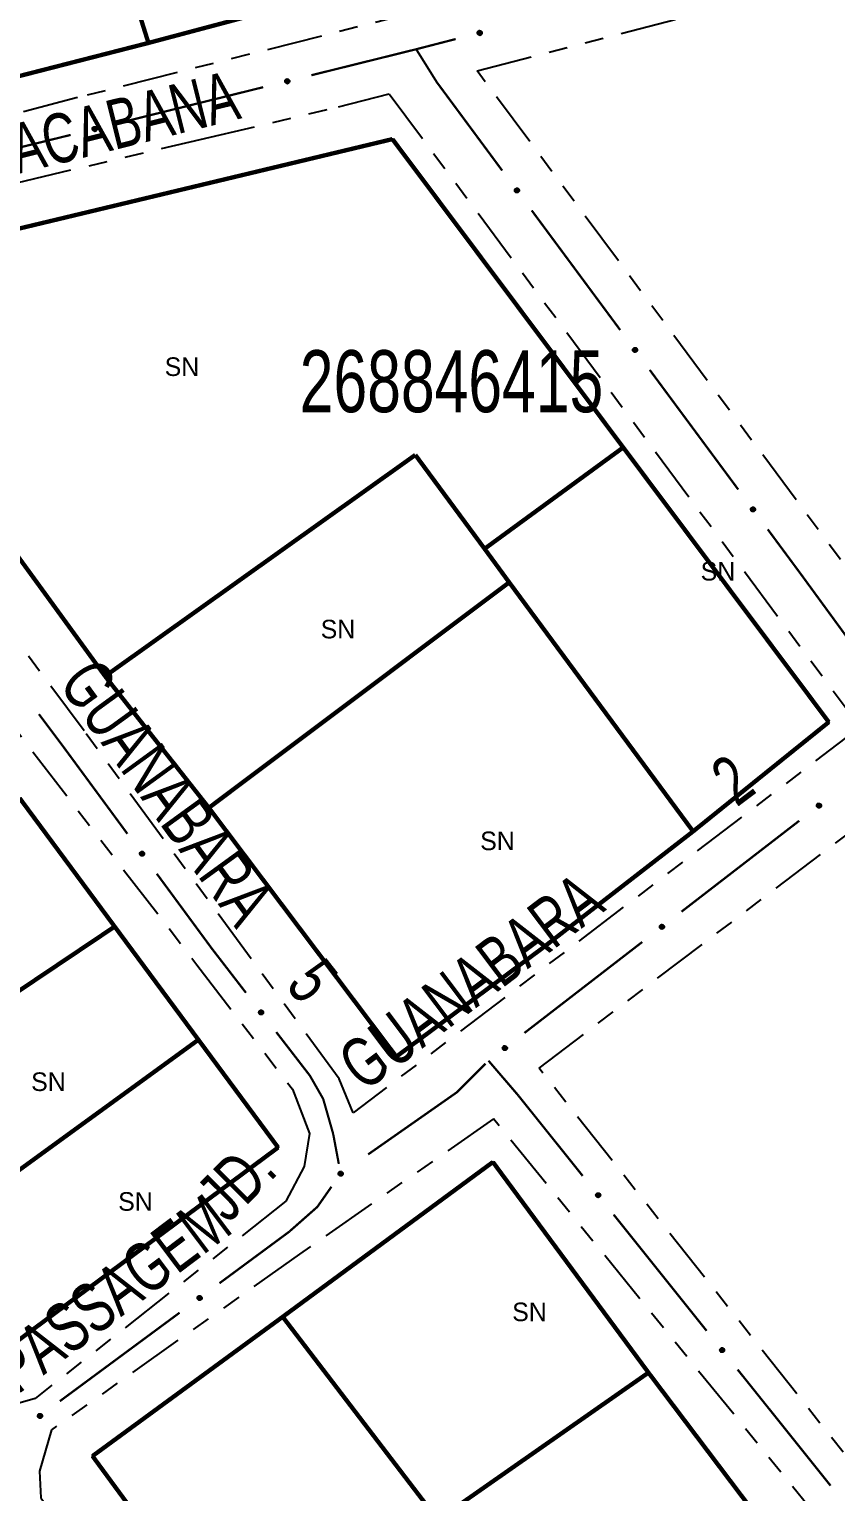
# Model space of a CAD drawing. Extents: x 205807 to 207855, y 4874692 to 4876446.
# Drawn here: x 206438 to 206503, y 4875829.1 to 4875947 of the extents above; entities that cross this region are included whole.
import ezdxf
from ezdxf.enums import TextEntityAlignment as Align

# ---------------------------------------------------------------- set-up
doc = ezdxf.new("R2010")
doc.units = 0
doc.header["$LTSCALE"] = 1.5
doc.header["$MEASUREMENT"] = 0
doc.linetypes.add('TRACO_25', pattern=[8, 3, -1, 1, -1, 1, -1])
for name, color, linetype in [('CD_MALHA_LOTES', 7, 'CONTINUOUS'), ('CD_TXT_QUADRA', 7, 'CONTINUOUS'), ('RU-QUADRA', 210, 'CONTINUOUS'), ('SV-EIXO-RUA-N-PAV', 6, 'CONTINUOUS'), ('SV-RUA-NAO-PAV', 7, 'CONTINUOUS'), ('SV-TXT-RUA-N-PAV', 7, 'CONTINUOUS'), ('Th_NmrPort', 1, 'CONTINUOUS')]:
    doc.layers.add(name, color=color, linetype=linetype)
doc.styles.add('ARIAL', font='ARIAL.SHX')

msp = doc.modelspace()

# ---------------------------------------------------------------- linework, layer by layer
at = {"layer": 'CD_MALHA_LOTES', "linetype": 'Continuous', "const_width": 0.35, "flags": 128}
for points in [[(206447.56866, 4875945.929468), (206439.876672, 4875970.411506)], [(206447.56866, 4875945.929468), (206464.608306, 4875950.465405)], [(206414.704586, 4875937.324973), (206429.381587, 4875941.26416), (206447.56866, 4875945.929468)], [(206420.682844, 4875927.013306), (206467.241476, 4875938.171191)], [(206467.241476, 4875938.171191), (206485.850038, 4875913.302161)], [(206444.072638, 4875894.85382), (206420.682844, 4875927.013306)], [(206474.671982, 4875905.12963), (206485.850038, 4875913.302161)], [(206485.850038, 4875913.302161), (206502.425606, 4875891.150083)], [(206444.072638, 4875894.85382), (206469.088353, 4875912.699488)], [(206469.088353, 4875912.699488), (206474.671982, 4875905.12963)], [(206476.656594, 4875902.419862), (206474.671982, 4875905.12963)], [(206452.437716, 4875884.238613), (206476.656594, 4875902.419862)], [(206491.485327, 4875882.335379), (206476.656594, 4875902.419862)], [(206452.437716, 4875884.238613), (206444.072638, 4875894.85382)], [(206502.425606, 4875891.150083), (206491.485327, 4875882.335379)], [(206437.17885, 4875885.020918), (206444.845181, 4875874.656247)], [(206467.554587, 4875864.169015), (206452.437716, 4875884.238613)], [(206491.485327, 4875882.335379), (206479.214671, 4875872.828535), (206467.554587, 4875864.169015)], [(206421.515037, 4875858.981815), (206444.845181, 4875874.656247)], [(206444.845181, 4875874.656247), (206451.596332, 4875865.528874)], [(206429.050402, 4875849.13139), (206451.596332, 4875865.528874)], [(206451.596332, 4875865.528874), (206458.023043, 4875856.840135)], [(206458.023043, 4875856.840135), (206435.786283, 4875840.326071)], [(206458.39349, 4875843.180775), (206475.342787, 4875855.666059)], [(206475.342787, 4875855.666059), (206487.885004, 4875838.679592)], [(206443.057633, 4875831.950786), (206458.39349, 4875843.180775)], [(206470.899862, 4875826.807617), (206458.39349, 4875843.180775)], [(206470.899862, 4875826.807617), (206487.885004, 4875838.679592)], [(206487.885004, 4875838.679592), (206499.606177, 4875823.16142)], [(206466.71096, 4875799.748271), (206443.057633, 4875831.950786)]]:
    msp.add_lwpolyline(points, dxfattribs=at)
at = {"layer": 'RU-QUADRA', "linetype": 'Continuous', "const_width": 0.18, "flags": 128}
msp.add_lwpolyline([(206314.601509, 4875973.419116), (206346.765748, 4875945.385258), (206368.830745, 4875925.594235), (206385.822457, 4875929.573244), (206400.10078, 4875933.40543), (206414.704586, 4875937.324973), (206429.381587, 4875941.26416), (206447.56866, 4875945.929468), (206464.608306, 4875950.465405)], dxfattribs=at)
for points in [[(206467.554587, 4875864.169015), (206452.437716, 4875884.238613), (206444.072638, 4875894.85382), (206420.682844, 4875927.013306), (206467.241476, 4875938.171191), (206485.850038, 4875913.302161), (206502.425606, 4875891.150083), (206491.485327, 4875882.335379), (206479.214671, 4875872.828535)], [(206435.786283, 4875840.326071), (206429.050402, 4875849.13139), (206421.515037, 4875858.981815), (206413.758619, 4875869.121207), (206407.006222, 4875878.359154), (206399.440727, 4875888.730677), (206379.142671, 4875916.14005), (206408.085573, 4875923.760687), (206422.84428, 4875904.389957), (206430.050815, 4875894.652402), (206437.17885, 4875885.020918), (206444.845181, 4875874.656247), (206452.490566, 4875864.319893), (206458.023043, 4875856.840135)], [(206475.342787, 4875855.666059), (206487.885004, 4875838.679592), (206499.606177, 4875823.16142), (206511.657524, 4875806.157465), (206495.313917, 4875794.766466), (206478.97031, 4875783.045294), (206466.71096, 4875799.748271), (206443.057633, 4875831.950786), (206458.39349, 4875843.180775)]]:
    msp.add_lwpolyline(points, close=True, dxfattribs=at)
at = {"layer": 'SV-EIXO-RUA-N-PAV'}
for points in [[(206474.114093, 4875946.812671), (206474.138439, 4875946.855089), (206474.168037, 4875946.886567), (206474.20028, 4875946.905716), (206474.233184, 4875946.915208), (206474.267941, 4875946.921127), (206474.304299, 4875946.919364), (206474.34422, 4875946.908468), (206474.386942, 4875946.884345), (206474.417196, 4875946.851905), (206474.43766, 4875946.821299), (206474.449533, 4875946.787558), (206474.454718, 4875946.753697), (206474.451638, 4875946.715991), (206474.440201, 4875946.675643), (206474.414904, 4875946.633271), (206474.385675, 4875946.60261), (206474.354002, 4875946.584907), (206474.320005, 4875946.573185), (206474.284449, 4875946.567567), (206474.248769, 4875946.569504), (206474.208166, 4875946.581092), (206474.166675, 4875946.606614), (206474.135762, 4875946.635417), (206474.117619, 4875946.666834), (206474.106832, 4875946.700563), (206474.100472, 4875946.735351), (206474.100722, 4875946.771974), (206474.114093, 4875946.812671)], [(206458.596961, 4875942.915309), (206458.621603, 4875942.957556), (206458.65142, 4875942.988826), (206458.683796, 4875943.007749), (206458.716766, 4875943.017011), (206458.751563, 4875943.022687), (206458.787908, 4875943.02067), (206458.827752, 4875943.009495), (206458.870305, 4875942.985073), (206458.90033, 4875942.952423), (206458.920581, 4875942.921674), (206458.932218, 4875942.887851), (206458.937165, 4875942.853955), (206458.933821, 4875942.816271), (206458.922103, 4875942.776005), (206458.89651, 4875942.73381), (206458.867068, 4875942.703354), (206458.835271, 4875942.685873), (206458.801194, 4875942.67439), (206458.765599, 4875942.66902), (206458.729934, 4875942.671206), (206458.689413, 4875942.683078), (206458.648101, 4875942.70889), (206458.61739, 4875942.737909), (206458.599467, 4875942.769451), (206458.588917, 4875942.803255), (206458.582799, 4875942.838087), (206458.583306, 4875942.874706), (206458.596961, 4875942.915309)], [(206443.067768, 4875939.062497), (206443.09241, 4875939.104743), (206443.122227, 4875939.136014), (206443.154603, 4875939.154937), (206443.187573, 4875939.164198), (206443.22237, 4875939.169875), (206443.258715, 4875939.167857), (206443.298559, 4875939.156683), (206443.341112, 4875939.132261), (206443.371137, 4875939.09961), (206443.391388, 4875939.068862), (206443.403025, 4875939.035039), (206443.407972, 4875939.001143), (206443.404628, 4875938.963459), (206443.39291, 4875938.923192), (206443.367317, 4875938.880998), (206443.337875, 4875938.850542), (206443.306078, 4875938.833061), (206443.272001, 4875938.821577), (206443.236407, 4875938.816208), (206443.200741, 4875938.818394), (206443.16022, 4875938.830266), (206443.118908, 4875938.856077), (206443.088197, 4875938.885096), (206443.070274, 4875938.916638), (206443.059724, 4875938.950442), (206443.053606, 4875938.985274), (206443.054113, 4875939.021894), (206443.067768, 4875939.062497)], [(206477.284061, 4875934.209426), (206477.332529, 4875934.20288), (206477.372847, 4875934.187343), (206477.402744, 4875934.164706), (206477.423947, 4875934.137813), (206477.44254, 4875934.107857), (206477.454622, 4875934.07352), (206477.459591, 4875934.032438), (206477.453365, 4875933.983772), (206477.434735, 4875933.943516), (206477.414109, 4875933.913018), (206477.38734, 4875933.889294), (206477.357937, 4875933.871719), (206477.321854, 4875933.860348), (206477.280173, 4875933.85572), (206477.231389, 4875933.863164), (206477.191967, 4875933.878667), (206477.163624, 4875933.901323), (206477.139944, 4875933.928386), (206477.121328, 4875933.959196), (206477.109662, 4875933.99297), (206477.105078, 4875934.034945), (206477.113063, 4875934.082998), (206477.128077, 4875934.122493), (206477.150328, 4875934.151147), (206477.177497, 4875934.17386), (206477.207315, 4875934.192874), (206477.241326, 4875934.206457), (206477.284061, 4875934.209426)], [(206486.800425, 4875921.347125), (206486.848894, 4875921.340579), (206486.889211, 4875921.325041), (206486.919109, 4875921.302404), (206486.940312, 4875921.275511), (206486.958905, 4875921.245556), (206486.970987, 4875921.211218), (206486.975956, 4875921.170137), (206486.96973, 4875921.12147), (206486.951099, 4875921.081215), (206486.930474, 4875921.050717), (206486.903705, 4875921.026993), (206486.874302, 4875921.009418), (206486.838219, 4875920.998047), (206486.796538, 4875920.993418), (206486.747753, 4875921.000863), (206486.708332, 4875921.016366), (206486.679989, 4875921.039021), (206486.656309, 4875921.066084), (206486.637693, 4875921.096894), (206486.626027, 4875921.130669), (206486.621442, 4875921.172644), (206486.629428, 4875921.220697), (206486.644442, 4875921.260192), (206486.666693, 4875921.288845), (206486.693861, 4875921.311558), (206486.72368, 4875921.330573), (206486.757691, 4875921.344155), (206486.800425, 4875921.347125)], [(206496.31679, 4875908.484823), (206496.365259, 4875908.478277), (206496.405576, 4875908.46274), (206496.435473, 4875908.440103), (206496.456677, 4875908.41321), (206496.47527, 4875908.383254), (206496.487352, 4875908.348917), (206496.492321, 4875908.307835), (206496.486095, 4875908.259169), (206496.467464, 4875908.218913), (206496.446839, 4875908.188415), (206496.42007, 4875908.164691), (206496.390667, 4875908.147116), (206496.354584, 4875908.135745), (206496.312903, 4875908.131117), (206496.264118, 4875908.138561), (206496.224697, 4875908.154064), (206496.196354, 4875908.17672), (206496.172673, 4875908.203783), (206496.154058, 4875908.234593), (206496.142392, 4875908.268367), (206496.137807, 4875908.310342), (206496.145793, 4875908.358395), (206496.160806, 4875908.39789), (206496.183058, 4875908.426544), (206496.210226, 4875908.449257), (206496.240045, 4875908.468271), (206496.274056, 4875908.481854), (206496.31679, 4875908.484823)], [(206501.8085, 4875884.416744), (206501.802958, 4875884.368151), (206501.788258, 4875884.32752), (206501.766244, 4875884.297162), (206501.739795, 4875884.275407), (206501.71023, 4875884.256198), (206501.67615, 4875884.243408), (206501.63518, 4875884.237591), (206501.586395, 4875884.242808), (206501.545763, 4875884.260603), (206501.514845, 4875884.280593), (206501.490572, 4875884.306865), (206501.472393, 4875884.335899), (206501.460278, 4875884.371739), (206501.454789, 4875884.413315), (206501.461222, 4875884.462243), (206501.475907, 4875884.501977), (206501.497971, 4875884.530783), (206501.524539, 4875884.555018), (206501.554957, 4875884.574266), (206501.588483, 4875884.586629), (206501.630354, 4875884.59208), (206501.678562, 4875884.58509), (206501.718359, 4875884.570897), (206501.747467, 4875884.549243), (206501.770737, 4875884.52255), (206501.790364, 4875884.493131), (206501.804647, 4875884.459408), (206501.8085, 4875884.416744)], [(206447.057539, 4875880.713284), (206447.105989, 4875880.706602), (206447.146262, 4875880.690952), (206447.176096, 4875880.668231), (206447.197224, 4875880.641279), (206447.215733, 4875880.611271), (206447.227719, 4875880.5769), (206447.232572, 4875880.535805), (206447.22621, 4875880.487156), (206447.207467, 4875880.446953), (206447.186756, 4875880.416513), (206447.159921, 4875880.392864), (206447.130468, 4875880.375372), (206447.094354, 4875880.364102), (206447.05266, 4875880.35959), (206447.003896, 4875880.367171), (206446.964518, 4875880.382785), (206446.936239, 4875880.405519), (206446.912635, 4875880.432648), (206446.894106, 4875880.46351), (206446.882534, 4875880.497318), (206446.878067, 4875880.539305), (206446.886187, 4875880.587336), (206446.901312, 4875880.626788), (206446.923643, 4875880.655379), (206446.950875, 4875880.678017), (206446.980747, 4875880.696947), (206447.014796, 4875880.710434), (206447.057539, 4875880.713284)], [(206489.145773, 4875874.636389), (206489.140231, 4875874.587795), (206489.125531, 4875874.547165), (206489.103517, 4875874.516806), (206489.077068, 4875874.495051), (206489.047503, 4875874.475843), (206489.013423, 4875874.463053), (206488.972453, 4875874.457236), (206488.923669, 4875874.462453), (206488.883036, 4875874.480247), (206488.852118, 4875874.500237), (206488.827846, 4875874.52651), (206488.809666, 4875874.555544), (206488.797552, 4875874.591384), (206488.792062, 4875874.63296), (206488.798496, 4875874.681888), (206488.81318, 4875874.721622), (206488.835244, 4875874.750428), (206488.861812, 4875874.774662), (206488.89223, 4875874.793911), (206488.925756, 4875874.806273), (206488.967627, 4875874.811725), (206489.015835, 4875874.804735), (206489.055632, 4875874.790541), (206489.08474, 4875874.768888), (206489.10801, 4875874.742195), (206489.127637, 4875874.712776), (206489.14192, 4875874.679053), (206489.145773, 4875874.636389)], [(206456.651998, 4875867.913505), (206456.700587, 4875867.907929), (206456.741207, 4875867.8932), (206456.77155, 4875867.871164), (206456.793286, 4875867.8447), (206456.812474, 4875867.815122), (206456.82524, 4875867.781033), (206456.831028, 4875867.740059), (206456.825776, 4875867.691278), (206456.807953, 4875867.650658), (206456.787941, 4875867.619754), (206456.761651, 4875867.5955), (206456.732604, 4875867.577342), (206456.696756, 4875867.565252), (206456.655176, 4875867.559792), (206456.606252, 4875867.56626), (206456.566529, 4875867.580973), (206456.537739, 4875867.603058), (206456.513523, 4875867.629642), (206456.494296, 4875867.660074), (206456.481957, 4875867.693609), (206456.476535, 4875867.735484), (206456.483559, 4875867.783687), (206456.497781, 4875867.823474), (206456.519456, 4875867.852566), (206456.546165, 4875867.875818), (206456.575598, 4875867.895424), (206456.609331, 4875867.909683), (206456.651998, 4875867.913505)], [(206476.483046, 4875864.856034), (206476.477504, 4875864.80744), (206476.462804, 4875864.76681), (206476.44079, 4875864.736451), (206476.414341, 4875864.714696), (206476.384776, 4875864.695487), (206476.350696, 4875864.682697), (206476.309727, 4875864.67688), (206476.260942, 4875864.682098), (206476.22031, 4875864.699892), (206476.189391, 4875864.719882), (206476.165119, 4875864.746155), (206476.14694, 4875864.775188), (206476.134825, 4875864.811028), (206476.129335, 4875864.852605), (206476.135769, 4875864.901533), (206476.150453, 4875864.941267), (206476.172518, 4875864.970072), (206476.199085, 4875864.994307), (206476.229503, 4875865.013556), (206476.26303, 4875865.025918), (206476.304901, 4875865.03137), (206476.353108, 4875865.02438), (206476.392905, 4875865.010186), (206476.422013, 4875864.988532), (206476.445284, 4875864.961839), (206476.46491, 4875864.93242), (206476.479193, 4875864.898697), (206476.483046, 4875864.856034)], [(206463.236133, 4875854.784147), (206463.245314, 4875854.736108), (206463.243382, 4875854.692944), (206463.231408, 4875854.657406), (206463.212638, 4875854.628762), (206463.190136, 4875854.60162), (206463.161411, 4875854.57926), (206463.124033, 4875854.561506), (206463.075908, 4875854.551958), (206463.03182, 4875854.556844), (206462.996351, 4875854.566719), (206462.965356, 4875854.584571), (206462.939355, 4875854.606873), (206462.917116, 4875854.637478), (206462.899493, 4875854.675533), (206462.891063, 4875854.724157), (206462.893248, 4875854.766461), (206462.905733, 4875854.800531), (206462.923877, 4875854.831578), (206462.947183, 4875854.859012), (206462.975506, 4875854.880798), (206463.013853, 4875854.898472), (206463.061955, 4875854.906157), (206463.104174, 4875854.904459), (206463.138409, 4875854.892457), (206463.168573, 4875854.873905), (206463.196071, 4875854.851666), (206463.219749, 4875854.823727), (206463.236133, 4875854.784147)], [(206483.824861, 4875853.167907), (206483.873542, 4875853.163195), (206483.914418, 4875853.149191), (206483.945148, 4875853.127698), (206483.967351, 4875853.101625), (206483.987062, 4875853.072393), (206484.000432, 4875853.038536), (206484.006948, 4875852.997671), (206484.002564, 4875852.948804), (206483.985466, 4875852.907874), (206483.966007, 4875852.876619), (206483.940152, 4875852.851902), (206483.911433, 4875852.83323), (206483.875805, 4875852.820505), (206483.834329, 4875852.814306), (206483.785298, 4875852.819903), (206483.745319, 4875852.833907), (206483.716141, 4875852.855477), (206483.691456, 4875852.881626), (206483.671691, 4875852.911712), (206483.658758, 4875852.945022), (206483.652592, 4875852.986794), (206483.658758, 4875853.035114), (206483.67227, 4875853.075147), (206483.693424, 4875853.104621), (206483.719716, 4875853.128343), (206483.748795, 4875853.148469), (206483.78227, 4875853.163326), (206483.824861, 4875853.167907)], [(206451.867234, 4875844.697937), (206451.860665, 4875844.649471), (206451.845109, 4875844.609161), (206451.822457, 4875844.579275), (206451.795555, 4875844.558085), (206451.76559, 4875844.539506), (206451.731247, 4875844.52744), (206451.690163, 4875844.522491), (206451.6415, 4875844.528739), (206451.601253, 4875844.547389), (206451.570765, 4875844.568029), (206451.547053, 4875844.594809), (206451.529493, 4875844.624221), (206451.518139, 4875844.660309), (206451.51353, 4875844.701992), (206451.520997, 4875844.750773), (206451.536519, 4875844.790188), (206451.559188, 4875844.81852), (206451.586262, 4875844.842187), (206451.617081, 4875844.860788), (206451.650861, 4875844.872438), (206451.692838, 4875844.877003), (206451.740887, 4875844.868994), (206451.780375, 4875844.853962), (206451.809018, 4875844.831697), (206451.831719, 4875844.804518), (206451.850719, 4875844.77469), (206451.864285, 4875844.740672), (206451.867234, 4875844.697937)], [(206493.819982, 4875840.674006), (206493.868663, 4875840.669294), (206493.909538, 4875840.65529), (206493.940269, 4875840.633797), (206493.962472, 4875840.607724), (206493.982183, 4875840.578492), (206493.995553, 4875840.544635), (206494.002068, 4875840.50377), (206493.997684, 4875840.454903), (206493.980587, 4875840.413973), (206493.961127, 4875840.382718), (206493.935273, 4875840.358001), (206493.906554, 4875840.339329), (206493.870926, 4875840.326604), (206493.829449, 4875840.320405), (206493.780419, 4875840.326002), (206493.74044, 4875840.340006), (206493.711262, 4875840.361576), (206493.686577, 4875840.387725), (206493.666812, 4875840.417811), (206493.653879, 4875840.451121), (206493.647713, 4875840.492893), (206493.653879, 4875840.541213), (206493.667391, 4875840.581246), (206493.688545, 4875840.61072), (206493.714837, 4875840.634442), (206493.743916, 4875840.654568), (206493.77739, 4875840.669425), (206493.819982, 4875840.674006)], [(206439.00411, 4875835.197342), (206439.001492, 4875835.148504), (206438.989256, 4875835.107065), (206438.969102, 4875835.075441), (206438.944006, 4875835.052139), (206438.915646, 4875835.031191), (206438.882395, 4875835.01638), (206438.841848, 4875835.008117), (206438.792838, 4875835.010399), (206438.751211, 4875835.025724), (206438.71915, 4875835.043823), (206438.693345, 4875835.068593), (206438.673458, 4875835.096484), (206438.659215, 4875835.131533), (206438.651242, 4875835.172705), (206438.654729, 4875835.221931), (206438.667004, 4875835.262474), (206438.687301, 4875835.292551), (206438.712367, 4875835.318336), (206438.741576, 4875835.339374), (206438.7743, 4875835.353725), (206438.815769, 4875835.361678), (206438.864309, 4875835.357592), (206438.904886, 4875835.345811), (206438.93524, 4875835.325942), (206438.960069, 4875835.300693), (206438.981425, 4875835.272504), (206438.997705, 4875835.239698), (206439.00411, 4875835.197342)]]:
    msp.add_lwpolyline(points, close=True, dxfattribs=at)
for points in [[(206474.100472, 4875946.735351), (206474.417196, 4875946.851905)], [(206474.100722, 4875946.771974), (206474.386942, 4875946.884345)], [(206474.105215, 4875946.754697), (206474.397519, 4875946.867417)], [(206474.106832, 4875946.700563), (206474.43766, 4875946.821299)], [(206474.10705, 4875946.719956), (206474.422167, 4875946.837098)], [(206474.108667, 4875946.790788), (206474.362632, 4875946.893711)], [(206474.114093, 4875946.812671), (206474.34422, 4875946.908468)], [(206474.11485, 4875946.683923), (206474.44254, 4875946.801461)], [(206474.117619, 4875946.666834), (206474.449533, 4875946.787558)], [(206474.128293, 4875946.835237), (206474.317198, 4875946.911677)], [(206474.130243, 4875946.651239), (206474.449326, 4875946.769394)], [(206474.135762, 4875946.635417), (206474.454718, 4875946.753697)], [(206474.138439, 4875946.855089), (206474.304299, 4875946.919364)], [(206474.153569, 4875946.620583), (206474.448855, 4875946.732656)], [(206474.155234, 4875946.873106), (206474.277787, 4875946.917098)], [(206474.166675, 4875946.606614), (206474.451638, 4875946.715991)], [(206474.168037, 4875946.886567), (206474.267941, 4875946.921127)], [(206474.190762, 4875946.596286), (206474.443096, 4875946.694567)], [(206474.208166, 4875946.581092), (206474.440201, 4875946.675643)], [(206474.233214, 4875946.578966), (206474.420151, 4875946.652086)], [(206474.248769, 4875946.569504), (206474.414904, 4875946.633271)], [(206474.270657, 4875946.570226), (206474.394194, 4875946.615878)], [(206474.284449, 4875946.567567), (206474.385675, 4875946.60261)], [(206458.582799, 4875942.838087), (206458.90033, 4875942.952423)], [(206458.583306, 4875942.874706), (206458.870305, 4875942.985073)], [(206458.587678, 4875942.857398), (206458.880762, 4875942.968072)], [(206458.588917, 4875942.803255), (206458.920581, 4875942.921674)], [(206458.58927, 4875942.822646), (206458.905198, 4875942.937582)], [(206458.591382, 4875942.893465), (206458.846061, 4875942.99461)], [(206458.596817, 4875942.78656), (206458.925322, 4875942.901803)], [(206458.596961, 4875942.915309), (206458.827752, 4875943.009495)], [(206458.599467, 4875942.769451), (206458.932218, 4875942.887851)], [(206458.611318, 4875942.937776), (206458.800754, 4875943.012893)], [(206458.611982, 4875942.753769), (206458.931883, 4875942.86969)], [(206458.61739, 4875942.737909), (206458.937165, 4875942.853955)], [(206458.621603, 4875942.957556), (206458.787908, 4875943.02067)], [(206458.638523, 4875942.975455), (206458.761381, 4875943.018589)], [(206458.65142, 4875942.988826), (206458.751563, 4875943.022687)], [(206458.635093, 4875942.72295), (206458.931156, 4875942.832956)], [(206458.648101, 4875942.70889), (206458.933821, 4875942.816271)], [(206458.672115, 4875942.698393), (206458.925131, 4875942.794908)], [(206458.689413, 4875942.683078), (206458.922103, 4875942.776005)], [(206458.714445, 4875942.680778), (206458.901889, 4875942.752589)], [(206458.729934, 4875942.671206), (206458.89651, 4875942.73381)], [(206458.751826, 4875942.671775), (206458.87568, 4875942.716562)], [(206458.765599, 4875942.66902), (206458.867068, 4875942.703354)], [(206443.053606, 4875938.985274), (206443.371137, 4875939.09961)], [(206443.054113, 4875939.021894), (206443.341112, 4875939.132261)], [(206443.058485, 4875939.004586), (206443.351569, 4875939.11526)], [(206443.059724, 4875938.950442), (206443.391388, 4875939.068862)], [(206443.060077, 4875938.969834), (206443.376005, 4875939.084769)], [(206443.062189, 4875939.040652), (206443.316868, 4875939.141797)], [(206443.067624, 4875938.933747), (206443.396129, 4875939.048991)], [(206443.067768, 4875939.062497), (206443.298559, 4875939.156683)], [(206443.070274, 4875938.916638), (206443.403025, 4875939.035039)], [(206443.082125, 4875939.084963), (206443.271561, 4875939.16008)], [(206443.082789, 4875938.900956), (206443.40269, 4875939.016877)], [(206443.088197, 4875938.885096), (206443.407972, 4875939.001143)], [(206443.09241, 4875939.104743), (206443.258715, 4875939.167857)], [(206443.1059, 4875938.870137), (206443.401963, 4875938.980144)], [(206443.10933, 4875939.122642), (206443.232188, 4875939.165777)], [(206443.118908, 4875938.856077), (206443.404628, 4875938.963459)], [(206443.122227, 4875939.136014), (206443.22237, 4875939.169875)], [(206443.142922, 4875938.845581), (206443.395938, 4875938.942096)], [(206443.16022, 4875938.830266), (206443.39291, 4875938.923192)], [(206443.185252, 4875938.827965), (206443.372696, 4875938.899776)], [(206443.200741, 4875938.818394), (206443.367317, 4875938.880998)], [(206443.222633, 4875938.818963), (206443.346487, 4875938.86375)], [(206443.236407, 4875938.816208), (206443.337875, 4875938.850542)], [(206477.105078, 4875934.034945), (206477.280173, 4875933.85572)], [(206477.109662, 4875933.99297), (206477.231389, 4875933.863164)], [(206477.112558, 4875934.010946), (206477.250793, 4875933.865402)], [(206477.112584, 4875934.056795), (206477.298792, 4875933.860177)], [(206477.113063, 4875934.082998), (206477.321854, 4875933.860348)], [(206477.118587, 4875933.972972), (206477.207468, 4875933.875782)], [(206477.121055, 4875934.100405), (206477.336239, 4875933.869212)], [(206477.121328, 4875933.959196), (206477.191967, 4875933.878667)], [(206477.128077, 4875934.122493), (206477.357937, 4875933.871719)], [(206477.140648, 4875934.133572), (206477.37044, 4875933.882635)], [(206477.150328, 4875934.151147), (206477.38734, 4875933.889294)], [(206477.16511, 4875934.160158), (206477.397578, 4875933.901016)], [(206477.177497, 4875934.17386), (206477.414109, 4875933.913018)], [(206477.195539, 4875934.180974), (206477.422897, 4875933.933327)], [(206477.207315, 4875934.192874), (206477.434735, 4875933.943516)], [(206477.22702, 4875934.195779), (206477.441678, 4875933.967591)], [(206477.241326, 4875934.206457), (206477.453365, 4875933.983772)], [(206477.261748, 4875934.206196), (206477.45287, 4875934.009819)], [(206477.284061, 4875934.209426), (206477.459591, 4875934.032438)], [(206477.310317, 4875934.204788), (206477.452369, 4875934.058673)], [(206477.332529, 4875934.20288), (206477.454622, 4875934.07352)], [(206477.35555, 4875934.194122), (206477.442523, 4875934.097218)], [(206477.372847, 4875934.187343), (206477.44254, 4875934.107857)], [(206486.621442, 4875921.172644), (206486.796538, 4875920.993418)], [(206486.626027, 4875921.130669), (206486.747753, 4875921.000863)], [(206486.628923, 4875921.148644), (206486.767158, 4875921.003101)], [(206486.628949, 4875921.194493), (206486.815156, 4875920.997876)], [(206486.629428, 4875921.220697), (206486.838219, 4875920.998047)], [(206486.634952, 4875921.110671), (206486.723833, 4875921.013481)], [(206486.63742, 4875921.238104), (206486.852604, 4875921.006911)], [(206486.637693, 4875921.096894), (206486.708332, 4875921.016366)], [(206486.644442, 4875921.260192), (206486.874302, 4875921.009418)], [(206486.657013, 4875921.271271), (206486.886805, 4875921.020333)], [(206486.666693, 4875921.288845), (206486.903705, 4875921.026993)], [(206486.681475, 4875921.297857), (206486.913943, 4875921.038714)], [(206486.693861, 4875921.311558), (206486.930474, 4875921.050717)], [(206486.711904, 4875921.318672), (206486.939262, 4875921.071025)], [(206486.72368, 4875921.330573), (206486.951099, 4875921.081215)], [(206486.743385, 4875921.333477), (206486.958043, 4875921.10529)], [(206486.757691, 4875921.344155), (206486.96973, 4875921.12147)], [(206486.778113, 4875921.343894), (206486.969234, 4875921.147518)], [(206486.800425, 4875921.347125), (206486.975956, 4875921.170137)], [(206486.826682, 4875921.342486), (206486.968734, 4875921.196372)], [(206486.848894, 4875921.340579), (206486.970987, 4875921.211218)], [(206486.871915, 4875921.331821), (206486.958888, 4875921.234917)], [(206486.889211, 4875921.325041), (206486.958905, 4875921.245556)], [(206496.137807, 4875908.310342), (206496.312903, 4875908.131117)], [(206496.142392, 4875908.268367), (206496.264118, 4875908.138561)], [(206496.145288, 4875908.286343), (206496.283523, 4875908.140799)], [(206496.145314, 4875908.332192), (206496.331521, 4875908.135574)], [(206496.145793, 4875908.358395), (206496.354584, 4875908.135745)], [(206496.151317, 4875908.248369), (206496.240198, 4875908.15118)], [(206496.153785, 4875908.375802), (206496.368969, 4875908.144609)], [(206496.154058, 4875908.234593), (206496.224697, 4875908.154064)], [(206496.160806, 4875908.39789), (206496.390667, 4875908.147116)], [(206496.173378, 4875908.408969), (206496.40317, 4875908.158032)], [(206496.183058, 4875908.426544), (206496.42007, 4875908.164691)], [(206496.19784, 4875908.435555), (206496.430308, 4875908.176413)], [(206496.210226, 4875908.449257), (206496.446839, 4875908.188415)], [(206496.228269, 4875908.456371), (206496.455626, 4875908.208724)], [(206496.240045, 4875908.468271), (206496.467464, 4875908.218913)], [(206496.25975, 4875908.471176), (206496.474408, 4875908.242988)], [(206496.274056, 4875908.481854), (206496.486095, 4875908.259169)], [(206496.294478, 4875908.481593), (206496.485599, 4875908.285216)], [(206496.31679, 4875908.484823), (206496.492321, 4875908.307835)], [(206496.343047, 4875908.480185), (206496.485099, 4875908.334071)], [(206496.365259, 4875908.478277), (206496.487352, 4875908.348917)], [(206496.38828, 4875908.469519), (206496.475253, 4875908.372615)], [(206496.405576, 4875908.46274), (206496.47527, 4875908.383254)], [(206501.630354, 4875884.59208), (206501.454789, 4875884.413315)], [(206501.652354, 4875884.585027), (206501.45963, 4875884.394793)], [(206501.678562, 4875884.58509), (206501.460278, 4875884.371739)], [(206501.588483, 4875884.586629), (206501.461222, 4875884.462243)], [(206501.606515, 4875884.584105), (206501.463862, 4875884.442889)], [(206501.696131, 4875884.57746), (206501.469438, 4875884.35754)], [(206501.718359, 4875884.570897), (206501.472393, 4875884.335899)], [(206501.568674, 4875884.577292), (206501.473343, 4875884.486419)], [(206501.554957, 4875884.574266), (206501.475907, 4875884.501977)], [(206501.729696, 4875884.558557), (206501.483565, 4875884.323624)], [(206501.747467, 4875884.549243), (206501.490572, 4875884.306865)], [(206501.756782, 4875884.53465), (206501.502503, 4875884.296872)], [(206501.770737, 4875884.52255), (206501.514845, 4875884.280593)], [(206501.778223, 4875884.504658), (206501.535331, 4875884.272227)], [(206501.790364, 4875884.493131), (206501.545763, 4875884.260603)], [(206501.793676, 4875884.47349), (206501.569977, 4875884.254159)], [(206501.804647, 4875884.459408), (206501.586395, 4875884.242808)], [(206501.804809, 4875884.438985), (206501.612427, 4875884.243843)], [(206501.8085, 4875884.416744), (206501.63518, 4875884.237591)], [(206501.804405, 4875884.390398), (206501.66126, 4875884.245353)], [(206501.802958, 4875884.368151), (206501.67615, 4875884.243408)], [(206501.794678, 4875884.344953), (206501.699593, 4875884.255995)], [(206501.788258, 4875884.32752), (206501.71023, 4875884.256198)], [(206446.878067, 4875880.539305), (206447.05266, 4875880.35959)], [(206446.882534, 4875880.497318), (206447.003896, 4875880.367171)], [(206446.88548, 4875880.515285), (206447.023307, 4875880.369355)], [(206446.885635, 4875880.561134), (206447.071291, 4875880.363995)], [(206446.886187, 4875880.587336), (206447.094354, 4875880.364102)], [(206446.891403, 4875880.477295), (206446.980012, 4875880.379856)], [(206446.894106, 4875880.46351), (206446.964518, 4875880.382785)], [(206446.894229, 4875880.60472), (206447.108764, 4875880.372925)], [(206446.901312, 4875880.626788), (206447.130468, 4875880.375372)], [(206446.913914, 4875880.637832), (206447.143002, 4875880.386252)], [(206446.923643, 4875880.655379), (206447.159921, 4875880.392864)], [(206446.938451, 4875880.66435), (206447.170192, 4875880.404556)], [(206446.950875, 4875880.678017), (206447.186756, 4875880.416513)], [(206446.968938, 4875880.68508), (206447.1956, 4875880.436797)], [(206446.980747, 4875880.696947), (206447.207467, 4875880.446953)], [(206447.00046, 4875880.699797), (206447.214478, 4875880.471008)], [(206447.014796, 4875880.710434), (206447.22621, 4875880.487156)], [(206447.035217, 4875880.710116), (206447.225788, 4875880.513205)], [(206447.057539, 4875880.713284), (206447.232572, 4875880.535805)], [(206447.083782, 4875880.708572), (206447.225424, 4875880.56206)], [(206447.105989, 4875880.706602), (206447.227719, 4875880.5769)], [(206447.128985, 4875880.69778), (206447.215686, 4875880.600632)], [(206447.146262, 4875880.690952), (206447.215733, 4875880.611271)], [(206488.967627, 4875874.811725), (206488.792062, 4875874.63296)], [(206488.989628, 4875874.804672), (206488.796903, 4875874.614438)], [(206489.015835, 4875874.804735), (206488.797552, 4875874.591384)], [(206488.925756, 4875874.806273), (206488.798496, 4875874.681888)], [(206488.943788, 4875874.80375), (206488.801135, 4875874.662534)], [(206489.033404, 4875874.797104), (206488.806711, 4875874.577185)], [(206489.055632, 4875874.790541), (206488.809666, 4875874.555544)], [(206488.905947, 4875874.796936), (206488.810617, 4875874.706064)], [(206488.89223, 4875874.793911), (206488.81318, 4875874.721622)], [(206489.066969, 4875874.778202), (206488.820838, 4875874.543269)], [(206489.08474, 4875874.768888), (206488.827846, 4875874.52651)], [(206489.094055, 4875874.754295), (206488.839776, 4875874.516517)], [(206489.10801, 4875874.742195), (206488.852118, 4875874.500237)], [(206489.115496, 4875874.724303), (206488.872604, 4875874.491872)], [(206489.127637, 4875874.712776), (206488.883036, 4875874.480247)], [(206489.130949, 4875874.693135), (206488.90725, 4875874.473803)], [(206489.14192, 4875874.679053), (206488.923669, 4875874.462453)], [(206489.142082, 4875874.65863), (206488.9497, 4875874.463488)], [(206489.145773, 4875874.636389), (206488.972453, 4875874.457236)], [(206489.141679, 4875874.610042), (206488.998534, 4875874.464998)], [(206489.140231, 4875874.587795), (206489.013423, 4875874.463053)], [(206489.131951, 4875874.564598), (206489.036866, 4875874.47564)], [(206489.125531, 4875874.547165), (206489.047503, 4875874.475843)], [(206456.476535, 4875867.735484), (206456.655176, 4875867.559792)], [(206456.481957, 4875867.693609), (206456.606252, 4875867.56626)], [(206456.483559, 4875867.783687), (206456.696756, 4875867.565252)], [(206456.483604, 4875867.757479), (206456.673701, 4875867.56462)], [(206456.484493, 4875867.711639), (206456.625608, 4875867.568886)], [(206456.491202, 4875867.80125), (206456.710961, 4875867.574401)], [(206456.49128, 4875867.673793), (206456.582085, 4875867.578398)], [(206456.494296, 4875867.660074), (206456.566529, 4875867.580973)], [(206456.497781, 4875867.823474), (206456.732604, 4875867.577342)], [(206456.510129, 4875867.834802), (206456.744887, 4875867.588504)], [(206456.519456, 4875867.852566), (206456.761651, 4875867.5955)], [(206456.534055, 4875867.861871), (206456.771653, 4875867.607424)], [(206456.546165, 4875867.875818), (206456.787941, 4875867.619754)], [(206456.564062, 4875867.883291), (206456.796321, 4875867.640234)], [(206456.575598, 4875867.895424), (206456.807953, 4875867.650658)], [(206456.595241, 4875867.898721), (206456.814414, 4875867.674867)], [(206456.609331, 4875867.909683), (206456.825776, 4875867.691278)], [(206456.629754, 4875867.90983), (206456.82476, 4875867.71731)], [(206456.651998, 4875867.913505), (206456.831028, 4875867.740059)], [(206456.678341, 4875867.909392), (206456.823284, 4875867.766145)], [(206456.700587, 4875867.907929), (206456.82524, 4875867.781033)], [(206456.723779, 4875867.899632), (206456.812669, 4875867.804485)], [(206456.741207, 4875867.8932), (206456.812474, 4875867.815122)], [(206476.304901, 4875865.03137), (206476.129335, 4875864.852605)], [(206476.326901, 4875865.024317), (206476.134176, 4875864.834082)], [(206476.353108, 4875865.02438), (206476.134825, 4875864.811028)], [(206476.26303, 4875865.025918), (206476.135769, 4875864.901533)], [(206476.281061, 4875865.023395), (206476.138408, 4875864.882178)], [(206476.370677, 4875865.016749), (206476.143984, 4875864.79683)], [(206476.392905, 4875865.010186), (206476.14694, 4875864.775188)], [(206476.24322, 4875865.016581), (206476.14789, 4875864.925709)], [(206476.229503, 4875865.013556), (206476.150453, 4875864.941267)], [(206476.404242, 4875864.997847), (206476.158111, 4875864.762913)], [(206476.422013, 4875864.988532), (206476.165119, 4875864.746155)], [(206476.431328, 4875864.973939), (206476.177049, 4875864.736161)], [(206476.445284, 4875864.961839), (206476.189391, 4875864.719882)], [(206476.452769, 4875864.943948), (206476.209877, 4875864.711517)], [(206476.46491, 4875864.93242), (206476.22031, 4875864.699892)], [(206476.468222, 4875864.912779), (206476.244523, 4875864.693448)], [(206476.479193, 4875864.898697), (206476.260942, 4875864.682098)], [(206476.479355, 4875864.878275), (206476.286973, 4875864.683132)], [(206476.483046, 4875864.856034), (206476.309727, 4875864.67688)], [(206476.478952, 4875864.829687), (206476.335807, 4875864.684643)], [(206476.477504, 4875864.80744), (206476.350696, 4875864.682697)], [(206476.469224, 4875864.784243), (206476.374139, 4875864.695284)], [(206476.462804, 4875864.76681), (206476.384776, 4875864.695487)], [(206462.975506, 4875854.880798), (206462.891063, 4875854.724157)], [(206462.947183, 4875854.859012), (206462.893248, 4875854.766461)], [(206462.959376, 4875854.865986), (206462.895434, 4875854.750846)], [(206462.993471, 4875854.88376), (206462.899347, 4875854.706467)], [(206463.013853, 4875854.898472), (206462.899493, 4875854.675533)], [(206463.036956, 4875854.898292), (206462.909631, 4875854.659293)], [(206463.061955, 4875854.906157), (206462.917116, 4875854.637478)], [(206463.080999, 4875854.904105), (206462.930088, 4875854.626652)], [(206463.104174, 4875854.904459), (206462.939355, 4875854.606873)], [(206463.118671, 4875854.896056), (206462.953675, 4875854.598482)], [(206463.138409, 4875854.892457), (206462.965356, 4875854.584571)], [(206463.151648, 4875854.8813), (206462.979721, 4875854.578584)], [(206463.168573, 4875854.873905), (206462.996351, 4875854.566719)], [(206463.181048, 4875854.859055), (206463.018399, 4875854.564834)], [(206463.196071, 4875854.851666), (206463.03182, 4875854.556844)], [(206463.205082, 4875854.833903), (206463.056853, 4875854.557903)], [(206463.219749, 4875854.823727), (206463.075908, 4875854.551958)], [(206463.225986, 4875854.80428), (206463.10045, 4875854.560698)], [(206463.236133, 4875854.784147), (206463.124033, 4875854.561506)], [(206463.240071, 4875854.757777), (206463.146618, 4875854.576683)], [(206463.245314, 4875854.736108), (206463.161411, 4875854.57926)], [(206463.244319, 4875854.711497), (206463.180042, 4875854.598258)], [(206463.243382, 4875854.692944), (206463.190136, 4875854.60162)], [(206483.652592, 4875852.986794), (206483.834329, 4875852.814306)], [(206483.658758, 4875853.035114), (206483.875805, 4875852.820505)], [(206483.658758, 4875852.945022), (206483.785298, 4875852.819903)], [(206483.659268, 4875853.008911), (206483.852766, 4875852.819463)], [(206483.660973, 4875852.963094), (206483.804604, 4875852.822872)], [(206483.666088, 4875853.05281), (206483.889845, 4875852.829905)], [(206483.668432, 4875852.925375), (206483.760918, 4875852.83161)], [(206483.671691, 4875852.911712), (206483.745319, 4875852.833907)], [(206483.67227, 4875853.075147), (206483.911433, 4875852.83323)], [(206483.684415, 4875853.086693), (206483.923516, 4875852.844609)], [(206483.693424, 4875853.104621), (206483.940152, 4875852.851902)], [(206483.707856, 4875853.114184), (206483.94994, 4875852.864001)], [(206483.719716, 4875853.128343), (206483.966007, 4875852.876619)], [(206483.737477, 4875853.136133), (206483.974021, 4875852.897245)], [(206483.748795, 4875853.148469), (206483.985466, 4875852.907874)], [(206483.768377, 4875853.152116), (206483.991495, 4875852.932194)], [(206483.78227, 4875853.163326), (206484.002564, 4875852.948804)], [(206483.802687, 4875853.163837), (206484.001085, 4875852.974815)], [(206483.824861, 4875853.167907), (206484.006948, 4875852.997671)], [(206483.851274, 4875853.164263), (206483.998741, 4875853.023615)], [(206483.873542, 4875853.163195), (206484.000432, 4875853.038536)], [(206483.896878, 4875853.155313), (206483.987446, 4875853.06176)], [(206483.914418, 4875853.149191), (206483.987062, 4875853.072393)], [(206451.692838, 4875844.877003), (206451.51353, 4875844.701992)], [(206451.714684, 4875844.869486), (206451.517978, 4875844.683372)], [(206451.740887, 4875844.868994), (206451.518139, 4875844.660309)], [(206451.650861, 4875844.872438), (206451.520997, 4875844.750773)], [(206451.668836, 4875844.869534), (206451.523226, 4875844.731367)], [(206451.758291, 4875844.860994), (206451.526995, 4875844.64592)], [(206451.780375, 4875844.853962), (206451.529493, 4875844.624221)], [(206451.630859, 4875844.863522), (206451.533627, 4875844.774687)], [(206451.617081, 4875844.860788), (206451.536519, 4875844.790188)], [(206451.791449, 4875844.841385), (206451.540402, 4875844.611712)], [(206451.809018, 4875844.831697), (206451.547053, 4875844.594809)], [(206451.818023, 4875844.81691), (206451.55877, 4875844.584565)], [(206451.831719, 4875844.804518), (206451.570765, 4875844.568029)], [(206451.838824, 4875844.786472), (206451.591069, 4875844.559232)], [(206451.850719, 4875844.77469), (206451.601253, 4875844.547389)], [(206451.853614, 4875844.754983), (206451.625325, 4875844.540434)], [(206451.864285, 4875844.740672), (206451.6415, 4875844.528739)], [(206451.864015, 4875844.720251), (206451.667547, 4875844.529223)], [(206451.867234, 4875844.697937), (206451.690163, 4875844.522491)], [(206451.862583, 4875844.671683), (206451.716402, 4875844.5297)], [(206451.860665, 4875844.649471), (206451.731247, 4875844.52744)], [(206451.851897, 4875844.626454), (206451.754951, 4875844.539528)], [(206451.845109, 4875844.609161), (206451.76559, 4875844.539506)], [(206493.647713, 4875840.492893), (206493.829449, 4875840.320405)], [(206493.653879, 4875840.541213), (206493.870926, 4875840.326604)], [(206493.653879, 4875840.451121), (206493.780419, 4875840.326002)], [(206493.654389, 4875840.51501), (206493.847886, 4875840.325562)], [(206493.656094, 4875840.469193), (206493.799725, 4875840.328971)], [(206493.661209, 4875840.558909), (206493.884966, 4875840.336004)], [(206493.663553, 4875840.431474), (206493.756039, 4875840.337709)], [(206493.666812, 4875840.417811), (206493.74044, 4875840.340006)], [(206493.667391, 4875840.581246), (206493.906554, 4875840.339329)], [(206493.679535, 4875840.592793), (206493.918636, 4875840.350708)], [(206493.688545, 4875840.61072), (206493.935273, 4875840.358001)], [(206493.702977, 4875840.620283), (206493.945061, 4875840.3701)], [(206493.714837, 4875840.634442), (206493.961127, 4875840.382718)], [(206493.732598, 4875840.642232), (206493.969142, 4875840.403344)], [(206493.743916, 4875840.654568), (206493.980587, 4875840.413973)], [(206493.763498, 4875840.658215), (206493.986616, 4875840.438293)], [(206493.77739, 4875840.669425), (206493.997684, 4875840.454903)], [(206493.797807, 4875840.669936), (206493.996206, 4875840.480914)], [(206493.819982, 4875840.674006), (206494.002068, 4875840.50377)], [(206493.846395, 4875840.670362), (206493.993862, 4875840.529714)], [(206493.868663, 4875840.669294), (206493.995553, 4875840.544635)], [(206493.891999, 4875840.661412), (206493.982567, 4875840.56786)], [(206493.909538, 4875840.65529), (206493.982183, 4875840.578492)], [(206438.815769, 4875835.361678), (206438.651242, 4875835.172705)], [(206438.7743, 4875835.353725), (206438.654729, 4875835.221931)], [(206438.838152, 4875835.355958), (206438.657185, 4875835.154506)], [(206438.792451, 4875835.352288), (206438.658524, 4875835.20277)], [(206438.864309, 4875835.357592), (206438.659215, 4875835.131533)], [(206438.755087, 4875835.343217), (206438.665378, 4875835.24679)], [(206438.741576, 4875835.339374), (206438.667004, 4875835.262474)], [(206438.882304, 4875835.351029), (206438.669209, 4875835.117909)], [(206438.904886, 4875835.345811), (206438.673458, 4875835.096484)], [(206438.916943, 4875835.334174), (206438.685345, 4875835.084901)], [(206438.93524, 4875835.325942), (206438.693345, 4875835.068593)], [(206438.945414, 4875835.311934), (206438.705854, 4875835.059333)], [(206438.960069, 4875835.300693), (206438.71915, 4875835.043823)], [(206438.968615, 4875835.283282), (206438.740101, 4875835.036702)], [(206438.981425, 4875835.272504), (206438.751211, 4875835.025724)], [(206438.985909, 4875835.253097), (206438.775768, 4875835.020744)], [(206438.997705, 4875835.239698), (206438.792838, 4875835.010399)], [(206438.999092, 4875835.219322), (206438.818761, 4875835.012992)], [(206439.00411, 4875835.197342), (206438.841848, 4875835.008117)], [(206439.001603, 4875835.170798), (206438.867415, 4875835.017429)], [(206439.001492, 4875835.148504), (206438.882395, 4875835.01638)], [(206438.994619, 4875835.124852), (206438.905041, 4875835.030351)], [(206438.989256, 4875835.107065), (206438.915646, 4875835.031191)]]:
    msp.add_lwpolyline(points, dxfattribs=at)
at = {"layer": 'SV-EIXO-RUA-N-PAV', "const_width": 0.18}
for points in [[(206460.70407, 4875943.324668), (206468.468666, 4875945.251074)], [(206468.468666, 4875945.251074), (206469.158859, 4875945.422311)], [(206469.158859, 4875945.422311), (206472.343409, 4875946.244131)], [(206469.158859, 4875945.422311), (206470.748856, 4875942.878316)], [(206470.748856, 4875942.878316), (206470.833392, 4875942.743057)], [(206445.174877, 4875939.471855), (206456.821772, 4875942.361465)], [(206470.833392, 4875942.743057), (206476.091479, 4875935.636237)], [(206429.641406, 4875935.636334), (206441.292117, 4875938.510518)], [(206478.47057, 4875932.420662), (206485.607844, 4875922.773936)], [(206487.986935, 4875919.55836), (206495.124209, 4875909.911634)], [(206497.5033, 4875906.696059), (206499.882391, 4875903.480483)], [(206499.882391, 4875903.480483), (206500.171223, 4875903.0901)], [(206500.171223, 4875903.0901), (206504.602418, 4875897.021288)], [(206438.734261, 4875891.791938), (206440.533579, 4875889.391427)], [(206440.533579, 4875889.391427), (206440.758767, 4875889.090998)], [(206440.758767, 4875889.090998), (206445.868961, 4875882.143431)], [(206500.044658, 4875883.193492), (206490.547613, 4875875.858225)], [(206448.239031, 4875878.921201), (206452.386654, 4875873.282298)], [(206452.386654, 4875873.282298), (206452.681447, 4875872.881512)], [(206487.381931, 4875873.413137), (206477.884886, 4875866.07787)], [(206452.681447, 4875872.881512), (206455.431156, 4875869.316212)], [(206457.873999, 4875866.148797), (206460.316842, 4875862.981381)], [(206474.986236, 4875863.83903), (206476.93861, 4875861.56126)], [(206460.316842, 4875862.981381), (206460.585246, 4875862.633365)], [(206460.585246, 4875862.633365), (206461.359473, 4875861.278468)], [(206474.747652, 4875863.600446), (206472.626332, 4875861.479126)], [(206472.626332, 4875861.479126), (206472.440945, 4875861.293738)], [(206476.93861, 4875861.56126), (206477.397565, 4875861.025813)], [(206461.359473, 4875861.278468), (206461.656948, 4875860.757888)], [(206461.656948, 4875860.757888), (206462.316394, 4875858.449825)], [(206472.440945, 4875861.293738), (206465.282641, 4875856.282926)], [(206477.397565, 4875861.025813), (206482.579269, 4875854.548682)], [(206462.316394, 4875858.449825), (206462.460724, 4875857.944671)], [(206462.460724, 4875857.944671), (206462.91677, 4875855.512424)], [(206462.323066, 4875853.671724), (206461.749604, 4875852.852492)], [(206461.188078, 4875852.050312), (206458.922957, 4875850.051676)], [(206461.749604, 4875852.852492), (206461.188078, 4875852.050312)], [(206485.07805, 4875851.425207), (206492.57439, 4875842.054781)], [(206458.910713, 4875850.040872), (206453.294611, 4875845.889841)], [(206458.922957, 4875850.051676), (206458.910713, 4875850.040872)], [(206450.077907, 4875843.512276), (206440.427793, 4875836.379584)], [(206495.07317, 4875838.931306), (206502.569511, 4875829.56088)]]:
    msp.add_lwpolyline(points, dxfattribs=at)
at = {"layer": 'SV-RUA-NAO-PAV', "linetype": 'TRACO_25'}
for points in [[(206512.093955, 4875959.175449, 3.227038), (206473.154918, 4875949.426933, 3.164828), (206441.858432, 4875941.519064, 3.452549), (206413.740646, 4875934.199769, 3.452549), (206369.27615, 4875922.127665, 3.732494), (206357.601017, 4875933.830284, 3.958005), (206354.109954, 4875936.008671, 3.973558), (206350.898061, 4875937.857266, 3.98911), (206348.471002, 4875939.911163, 4.027991), (206333.124016, 4875952.101394, 4.136859), (206316.019387, 4875968.202697, 4.315712), (206313.937739, 4875970.720179, 4.323489), (206311.844191, 4875974.70474, 4.385699), (206290.581395, 4876032.027484, 4.595657), (206288.573892, 4876039.587689, 4.549)], [(206526.772867, 4875812.210113, 4.214622), (206522.185622, 4875808.733172, 4.214622), (206479.059803, 4875863.241339, 4.027991), (206514.097755, 4875889.820914, 4.027991), (206474.077105, 4875943.672331, 3.716942), (206513.536867, 4875953.922433, 3.227038)]]:
    msp.add_polyline3d(points, dxfattribs=at)
for points in [[(206466.98327, 4875941.82963, 3.405892), (206504.945337, 4875890.755246, 3.405892), (206464.068712, 4875859.621481, 4.097978), (206462.956047, 4875862.375598, 3.888019), (206442.371738, 4875890.44347, 3.608074), (206413.582469, 4875929.149962, 3.42922), (206451.746323, 4875938.141261, 3.42922), (206462.903308, 4875940.769815, 3.42922)], [(206372.695701, 4875917.272031, 3.888019), (206409.006434, 4875926.819345, 3.522535), (206451.465762, 4875871.575611, 3.67806), (206459.18444, 4875861.532857, 3.67806), (206460.550944, 4875857.976071, 3.67806), (206460.127342, 4875855.308243, 3.67806), (206458.64702, 4875852.508344, 3.693613), (206438.427791, 4875836.587859, 4.331265), (206436.657767, 4875836.073837, 4.331265), (206433.497293, 4875836.27883, 4.331265), (206411.105891, 4875867.744913, 4.136859), (206388.445402, 4875897.424374, 3.950229)], [(206459.739395, 4875848.223144, 4.066873), (206439.749173, 4875834.065391, 4.276831), (206438.787515, 4875830.726315, 4.284607), (206438.893562, 4875828.585469, 4.331265), (206478.118662, 4875775.712196, 4.416804), (206497.561492, 4875790.162492, 4.416804), (206511.302639, 4875800.375184, 4.214622), (206517.141939, 4875805.153835, 4.214622), (206517.468277, 4875807.38114, 4.097978), (206475.383168, 4875859.159526, 4.097978)]]:
    msp.add_polyline3d(points, close=True, dxfattribs=at)

# ---------------------------------------------------------------- texts
at = {"layer": 'CD_TXT_QUADRA', "style": 'ARIAL', "width": 0.7}
msp.add_text('268846415', height=5, dxfattribs=at).set_placement((206459.767468, 4875916.145691))
at = {"layer": 'SV-TXT-RUA-N-PAV', "style": 'ARIAL', "width": 0.7}
for s, rotation, p in [('COPACABANA', 14, (206428.789364, 4875933.292817)), ('GUANABARA', 306, (206440.235145, 4875894.245268)), ('2', 37, (206494.997212, 4875884.244278)), ('GUANABARA', 37, (206464.943382, 4875861.261938)), ('5', 308, (206458.559544, 4875869.91287)), ('JD.', 45, (206453.982573, 4875850.654704)), ('PASSAGEM', 37, (206437.010999, 4875836.8653))]:
    msp.add_text(s, height=4, rotation=rotation, dxfattribs=at).set_placement(p)
at = {"layer": 'Th_NmrPort', "color": 1}
for p in [(206448.877813, 4875919.817915), (206492.09295, 4875903.319299), (206461.458336, 4875898.651123), (206474.316495, 4875881.570882), (206438.110709, 4875862.14559), (206445.126295, 4875852.485756), (206476.897501, 4875843.580242)]:
    msp.add_text('SN', height=1.5, dxfattribs=at).set_placement(p, align=Align.MIDDLE_LEFT)

doc.saveas('drawing.dxf')
